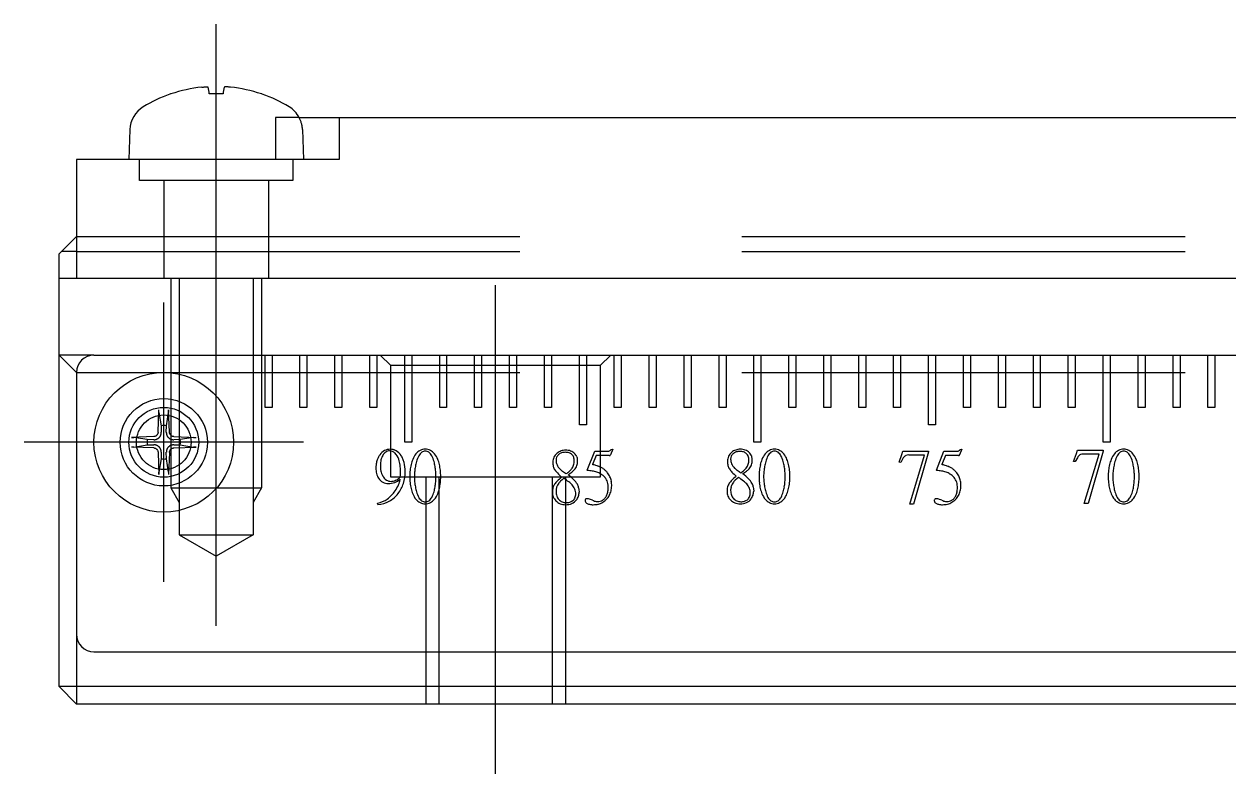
# Model space of a CAD drawing. Extents: x 1 to 398, y 0 to 247.
# Drawn here: x 123.47 to 157.97, y 83.87 to 105.35 of the extents above; entities that cross this region are included whole.
import ezdxf

# ---------------------------------------------------------------- set-up
doc = ezdxf.new("R2010")
doc.units = 0
doc.linetypes.add('CENTER', pattern=[50.8, 31.75, -6.35, 6.35, -6.35])
doc.linetypes.add('DASHED', pattern=[19.05, 12.7, -6.35])
doc.layers.get('0').update_dxf_attribs({"linetype": 'CONTINUOUS'})
doc.layers.add('CENTER', color=1, linetype='CENTER')

msp = doc.modelspace()

# ---------------------------------------------------------------- linework, layer by layer
at = {"color": 7, "linetype": 'CONTINUOUS'}
for p, q in [((128.554, 103.542), (128.571, 103.544)), ((128.571, 103.544), (128.588, 103.545)), ((128.588, 103.545), (128.605, 103.547)), ((128.605, 103.547), (128.622, 103.548)), ((128.622, 103.548), (128.63, 103.548)), ((128.63, 103.548), (128.638, 103.549)), ((128.638, 103.549), (128.646, 103.549)), ((128.646, 103.549), (128.653, 103.549)), ((128.653, 103.549), (128.66, 103.549)), ((128.66, 103.549), (128.667, 103.55)), ((128.667, 103.55), (128.674, 103.55)), ((128.674, 103.55), (128.68, 103.55)), ((128.68, 103.55), (128.686, 103.55)), ((128.686, 103.55), (128.691, 103.55)), ((128.691, 103.55), (128.697, 103.549)), ((128.697, 103.549), (128.702, 103.549)), ((128.702, 103.549), (128.707, 103.549)), ((128.707, 103.549), (128.711, 103.549)), ((128.711, 103.549), (128.715, 103.548)), ((128.715, 103.548), (128.719, 103.548)), ((129.215, 103.548), (129.211, 103.548)), ((129.219, 103.549), (129.215, 103.548)), ((129.224, 103.549), (129.219, 103.549)), ((129.229, 103.549), (129.224, 103.549)), ((129.234, 103.549), (129.229, 103.549)), ((129.239, 103.55), (129.234, 103.549)), ((129.245, 103.55), (129.239, 103.55)), ((129.25, 103.55), (129.245, 103.55)), ((129.257, 103.55), (129.25, 103.55)), ((129.263, 103.55), (129.257, 103.55)), ((129.27, 103.549), (129.263, 103.55)), ((129.277, 103.549), (129.27, 103.549)), ((129.285, 103.549), (129.277, 103.549)), ((129.292, 103.549), (129.285, 103.549)), ((129.3, 103.548), (129.292, 103.549)), ((129.308, 103.548), (129.3, 103.548)), ((129.325, 103.547), (129.308, 103.548)), ((129.342, 103.545), (129.325, 103.547)), ((129.359, 103.544), (129.342, 103.545)), ((129.376, 103.542), (129.359, 103.544)), ((127.672, 103.35), (127.671, 103.35)), ((129.162, 103.35), (128.768, 103.35)), ((130.259, 103.35), (130.259, 103.35)), ((131.345, 102.67), (199.465, 102.67)), ((132.485, 102.67), (132.485, 101.47)), ((126.495, 102.327), (126.465, 101.47)), ((132.485, 101.47), (124.965, 101.47)), ((124.965, 101.47), (124.965, 98.07)), ((124.465, 98.77), (124.965, 99.27)), ((124.465, 86.37), (124.465, 98.77)), ((124.965, 98.837), (124.532, 98.837)), ((124.465, 98.07), (199.465, 98.07)), ((125.465, 95.87), (124.465, 95.87)), ((124.465, 95.87), (124.965, 95.37)), ((125.465, 95.87), (207.135, 95.87)), ((130.365, 94.37), (130.365, 95.87)), ((130.565, 95.87), (130.565, 94.37)), ((131.365, 94.37), (131.365, 95.87)), ((131.565, 95.87), (131.565, 94.37)), ((132.365, 94.37), (132.365, 95.87)), ((132.565, 95.87), (132.565, 94.37)), ((133.365, 94.37), (133.365, 95.87)), ((133.565, 95.87), (133.565, 94.37)), ((134.365, 93.37), (134.365, 95.87)), ((134.565, 95.87), (134.565, 93.37)), ((135.365, 94.37), (135.365, 95.87)), ((135.565, 95.87), (135.565, 94.37)), ((136.365, 94.37), (136.365, 95.87)), ((136.565, 95.87), (136.565, 94.37)), ((137.365, 94.37), (137.365, 95.87)), ((137.565, 95.87), (137.565, 94.37)), ((138.365, 94.37), (138.365, 95.87)), ((138.565, 95.87), (138.565, 94.37)), ((139.365, 93.87), (139.365, 95.87)), ((139.565, 95.87), (139.565, 93.87)), ((140.365, 94.37), (140.365, 95.87)), ((140.565, 95.87), (140.565, 94.37)), ((141.365, 94.37), (141.365, 95.87)), ((141.565, 95.87), (141.565, 94.37)), ((142.365, 94.37), (142.365, 95.87)), ((142.565, 95.87), (142.565, 94.37)), ((143.365, 94.37), (143.365, 95.87)), ((143.565, 95.87), (143.565, 94.37)), ((144.365, 93.37), (144.365, 95.87)), ((144.565, 95.87), (144.565, 93.37)), ((145.365, 94.37), (145.365, 95.87)), ((145.565, 95.87), (145.565, 94.37)), ((146.365, 94.37), (146.365, 95.87)), ((146.565, 95.87), (146.565, 94.37)), ((147.365, 94.37), (147.365, 95.87)), ((147.565, 95.87), (147.565, 94.37)), ((148.365, 94.37), (148.365, 95.87)), ((148.565, 95.87), (148.565, 94.37)), ((149.365, 93.87), (149.365, 95.87)), ((149.565, 95.87), (149.565, 93.87)), ((150.365, 94.37), (150.365, 95.87)), ((150.565, 95.87), (150.565, 94.37)), ((151.365, 94.37), (151.365, 95.87)), ((151.565, 95.87), (151.565, 94.37)), ((152.365, 94.37), (152.365, 95.87)), ((152.565, 95.87), (152.565, 94.37)), ((153.365, 94.37), (153.365, 95.87)), ((153.565, 95.87), (153.565, 94.37)), ((154.365, 93.37), (154.365, 95.87)), ((154.565, 95.87), (154.565, 93.37)), ((155.365, 94.37), (155.365, 95.87)), ((155.565, 95.87), (155.565, 94.37)), ((156.365, 94.37), (156.365, 95.87)), ((156.565, 95.87), (156.565, 94.37)), ((157.365, 94.37), (157.365, 95.87)), ((157.565, 95.87), (157.565, 94.37)), ((124.965, 95.37), (124.965, 87.87)), ((127.302, 93.659), (127.327, 94.296)), ((127.326, 94.275), (127.327, 94.285)), ((127.326, 94.264), (127.326, 94.275)), ((127.326, 94.259), (127.326, 94.264)), ((127.326, 94.254), (127.326, 94.259)), ((127.327, 94.245), (127.326, 94.254)), ((127.327, 94.285), (127.327, 94.296)), ((127.327, 94.241), (127.327, 94.245)), ((127.327, 94.237), (127.327, 94.241)), ((127.327, 94.233), (127.327, 94.237)), ((127.327, 94.23), (127.327, 94.233)), ((127.328, 94.227), (127.327, 94.23)), ((127.328, 94.224), (127.328, 94.227)), ((127.328, 94.224), (127.388, 93.842)), ((127.542, 93.842), (127.602, 94.224)), ((127.603, 94.23), (127.602, 94.227)), ((127.602, 94.227), (127.602, 94.224)), ((127.603, 94.296), (127.603, 94.285)), ((127.628, 93.659), (127.603, 94.296)), ((127.603, 94.285), (127.604, 94.275)), ((127.604, 94.245), (127.603, 94.241)), ((127.603, 94.241), (127.603, 94.237)), ((127.603, 94.237), (127.603, 94.233)), ((127.603, 94.233), (127.603, 94.23)), ((127.604, 94.275), (127.604, 94.264)), ((127.604, 94.264), (127.604, 94.259)), ((127.604, 94.259), (127.604, 94.254)), ((127.604, 94.254), (127.604, 94.245)), ((130.565, 94.37), (130.365, 94.37)), ((131.565, 94.37), (131.365, 94.37)), ((132.565, 94.37), (132.365, 94.37)), ((133.565, 94.37), (133.365, 94.37)), ((135.565, 94.37), (135.365, 94.37)), ((136.565, 94.37), (136.365, 94.37)), ((137.565, 94.37), (137.365, 94.37)), ((138.565, 94.37), (138.365, 94.37)), ((140.565, 94.37), (140.365, 94.37)), ((141.565, 94.37), (141.365, 94.37)), ((142.565, 94.37), (142.365, 94.37)), ((143.565, 94.37), (143.365, 94.37)), ((145.565, 94.37), (145.365, 94.37)), ((146.565, 94.37), (146.365, 94.37)), ((147.565, 94.37), (147.365, 94.37)), ((148.565, 94.37), (148.365, 94.37)), ((150.565, 94.37), (150.365, 94.37)), ((151.565, 94.37), (151.365, 94.37)), ((152.565, 94.37), (152.365, 94.37)), ((153.565, 94.37), (153.365, 94.37)), ((155.565, 94.37), (155.365, 94.37)), ((156.565, 94.37), (156.365, 94.37)), ((157.565, 94.37), (157.365, 94.37)), ((127.388, 93.842), (127.392, 93.657)), ((127.538, 93.657), (127.542, 93.842)), ((139.565, 93.87), (139.365, 93.87)), ((149.565, 93.87), (149.365, 93.87)), ((127.176, 93.533), (126.539, 93.508)), ((126.539, 93.508), (126.55, 93.509)), ((126.55, 93.509), (126.56, 93.509)), ((126.56, 93.509), (126.571, 93.509)), ((126.571, 93.509), (126.576, 93.509)), ((126.576, 93.509), (126.581, 93.509)), ((126.581, 93.509), (126.59, 93.509)), ((126.59, 93.509), (126.594, 93.508)), ((126.594, 93.508), (126.598, 93.508)), ((126.598, 93.508), (126.602, 93.508)), ((126.602, 93.508), (126.605, 93.508)), ((126.605, 93.508), (126.608, 93.507)), ((126.608, 93.507), (126.611, 93.507)), ((126.993, 93.447), (126.611, 93.507)), ((127.188, 93.534), (127.176, 93.533)), ((127.2, 93.536), (127.188, 93.534)), ((127.212, 93.539), (127.2, 93.536)), ((127.224, 93.543), (127.212, 93.539)), ((127.235, 93.549), (127.224, 93.543)), ((127.246, 93.555), (127.235, 93.549)), ((127.255, 93.563), (127.246, 93.555)), ((127.264, 93.571), (127.255, 93.563)), ((127.272, 93.58), (127.264, 93.571)), ((127.28, 93.59), (127.272, 93.58)), ((127.286, 93.6), (127.28, 93.59)), ((127.292, 93.612), (127.286, 93.6)), ((127.296, 93.623), (127.292, 93.612)), ((127.299, 93.635), (127.296, 93.623)), ((127.302, 93.647), (127.299, 93.635)), ((127.302, 93.659), (127.302, 93.647)), ((127.629, 93.647), (127.628, 93.659)), ((127.631, 93.635), (127.629, 93.647)), ((127.634, 93.623), (127.631, 93.635)), ((127.638, 93.611), (127.634, 93.623)), ((127.644, 93.6), (127.638, 93.611)), ((127.65, 93.589), (127.644, 93.6)), ((127.658, 93.58), (127.65, 93.589)), ((127.666, 93.571), (127.658, 93.58)), ((127.675, 93.563), (127.666, 93.571)), ((127.685, 93.555), (127.675, 93.563)), ((127.695, 93.549), (127.685, 93.555)), ((127.706, 93.543), (127.695, 93.549)), ((127.718, 93.539), (127.706, 93.543)), ((127.73, 93.536), (127.718, 93.539)), ((127.742, 93.534), (127.73, 93.536)), ((127.754, 93.533), (127.742, 93.534)), ((127.754, 93.533), (128.391, 93.508)), ((128.319, 93.507), (127.937, 93.447)), ((128.319, 93.507), (128.322, 93.507)), ((128.322, 93.507), (128.325, 93.508)), ((128.325, 93.508), (128.328, 93.508)), ((128.328, 93.508), (128.332, 93.508)), ((128.332, 93.508), (128.336, 93.508)), ((128.336, 93.508), (128.34, 93.509)), ((128.34, 93.509), (128.349, 93.509)), ((128.349, 93.509), (128.354, 93.509)), ((128.354, 93.509), (128.359, 93.509)), ((128.359, 93.509), (128.37, 93.509)), ((128.37, 93.509), (128.38, 93.509)), ((128.38, 93.509), (128.391, 93.508)), ((126.55, 93.232), (126.539, 93.232)), ((127.176, 93.208), (126.539, 93.232)), ((126.56, 93.231), (126.55, 93.232)), ((126.571, 93.231), (126.56, 93.231)), ((126.576, 93.231), (126.571, 93.231)), ((126.581, 93.231), (126.576, 93.231)), ((126.59, 93.232), (126.581, 93.231)), ((126.594, 93.232), (126.59, 93.232)), ((126.598, 93.232), (126.594, 93.232)), ((126.602, 93.232), (126.598, 93.232)), ((126.605, 93.233), (126.602, 93.232)), ((126.608, 93.233), (126.605, 93.233)), ((126.611, 93.233), (126.608, 93.233)), ((126.611, 93.233), (126.993, 93.293)), ((127.178, 93.443), (126.993, 93.447)), ((126.993, 93.293), (127.178, 93.297)), ((127.176, 93.208), (127.188, 93.207)), ((127.188, 93.207), (127.2, 93.205)), ((127.2, 93.205), (127.212, 93.201)), ((127.212, 93.201), (127.224, 93.197)), ((127.224, 93.197), (127.235, 93.191)), ((127.235, 93.191), (127.245, 93.185)), ((127.245, 93.185), (127.255, 93.177)), ((127.255, 93.177), (127.264, 93.169)), ((127.264, 93.169), (127.272, 93.161)), ((127.272, 93.161), (127.28, 93.151)), ((127.28, 93.151), (127.286, 93.14)), ((127.644, 93.14), (127.65, 93.151)), ((127.65, 93.151), (127.658, 93.16)), ((127.658, 93.16), (127.666, 93.169)), ((127.666, 93.169), (127.675, 93.177)), ((127.675, 93.177), (127.684, 93.185)), ((127.684, 93.185), (127.695, 93.191)), ((127.695, 93.191), (127.706, 93.197)), ((127.706, 93.197), (127.718, 93.201)), ((127.718, 93.201), (127.73, 93.205)), ((127.73, 93.205), (127.742, 93.207)), ((127.742, 93.207), (127.754, 93.208)), ((127.937, 93.447), (127.752, 93.443)), ((127.752, 93.297), (127.937, 93.293)), ((127.754, 93.208), (128.391, 93.232)), ((127.937, 93.293), (128.319, 93.233)), ((128.322, 93.233), (128.319, 93.233)), ((128.325, 93.233), (128.322, 93.233)), ((128.328, 93.232), (128.325, 93.233)), ((128.332, 93.232), (128.328, 93.232)), ((128.336, 93.232), (128.332, 93.232)), ((128.34, 93.232), (128.336, 93.232)), ((128.349, 93.231), (128.34, 93.232)), ((128.354, 93.231), (128.349, 93.231)), ((128.359, 93.231), (128.354, 93.231)), ((128.37, 93.231), (128.359, 93.231)), ((128.38, 93.232), (128.37, 93.231)), ((128.391, 93.232), (128.38, 93.232)), ((134.565, 93.37), (134.365, 93.37)), ((140.321, 93.17), (140.254, 93.007)), ((140.276, 93.166), (140.321, 93.17)), ((144.565, 93.37), (144.365, 93.37)), ((150.321, 93.17), (150.254, 93.007)), ((150.276, 93.166), (150.321, 93.17)), ((154.565, 93.37), (154.365, 93.37)), ((127.286, 93.14), (127.292, 93.129)), ((127.292, 93.129), (127.296, 93.117)), ((127.296, 93.117), (127.299, 93.105)), ((127.299, 93.105), (127.302, 93.093)), ((127.302, 93.093), (127.302, 93.081)), ((127.302, 93.081), (127.327, 92.444)), ((127.388, 92.898), (127.328, 92.516)), ((127.392, 93.083), (127.388, 92.898)), ((127.542, 92.898), (127.538, 93.083)), ((127.602, 92.516), (127.542, 92.898)), ((127.628, 93.081), (127.603, 92.444)), ((127.628, 93.081), (127.629, 93.093)), ((127.629, 93.093), (127.631, 93.105)), ((127.631, 93.105), (127.634, 93.117)), ((127.634, 93.117), (127.638, 93.129)), ((127.638, 93.129), (127.644, 93.14)), ((139.294, 92.952), (139.299, 92.939)), ((139.299, 92.939), (139.304, 92.924)), ((139.591, 92.573), (139.805, 93.113)), ((139.85, 92.993), (139.74, 92.732)), ((139.805, 93.113), (140.178, 93.113)), ((140.221, 92.993), (139.85, 92.993)), ((144.294, 92.978), (144.299, 92.965)), ((144.299, 92.965), (144.304, 92.95)), ((148.519, 92.797), (148.603, 93.021)), ((148.629, 92.902), (148.566, 92.791)), ((148.603, 93.021), (148.631, 93.113)), ((148.631, 93.113), (149.361, 93.113)), ((149.251, 93.005), (148.799, 93.005)), ((148.825, 91.595), (149.251, 93.005)), ((149.361, 93.093), (148.937, 91.595)), ((149.361, 93.113), (149.361, 93.093)), ((149.591, 92.573), (149.805, 93.113)), ((149.85, 92.993), (149.74, 92.732)), ((149.805, 93.113), (150.178, 93.113)), ((150.221, 92.993), (149.85, 92.993)), ((153.519, 92.824), (153.603, 93.048)), ((153.566, 92.818), (153.519, 92.824)), ((153.629, 92.928), (153.566, 92.818)), ((153.603, 93.048), (153.631, 93.14)), ((153.631, 93.14), (154.361, 93.14)), ((154.251, 93.032), (153.799, 93.032)), ((153.825, 91.621), (154.251, 93.032)), ((154.361, 93.119), (153.937, 91.621)), ((154.361, 93.14), (154.361, 93.119)), ((127.326, 92.486), (127.327, 92.495)), ((127.326, 92.481), (127.326, 92.486)), ((127.326, 92.476), (127.326, 92.481)), ((127.326, 92.465), (127.326, 92.476)), ((127.327, 92.455), (127.326, 92.465)), ((127.327, 92.51), (127.328, 92.513)), ((127.327, 92.507), (127.327, 92.51)), ((127.327, 92.504), (127.327, 92.507)), ((127.327, 92.499), (127.327, 92.504)), ((127.327, 92.495), (127.327, 92.499)), ((127.328, 92.513), (127.328, 92.516)), ((127.602, 92.516), (127.602, 92.513)), ((127.602, 92.513), (127.603, 92.51)), ((127.603, 92.51), (127.603, 92.507)), ((127.603, 92.507), (127.603, 92.504)), ((127.603, 92.504), (127.603, 92.499)), ((127.603, 92.499), (127.604, 92.495)), ((127.604, 92.465), (127.603, 92.455)), ((127.604, 92.495), (127.604, 92.486)), ((127.604, 92.486), (127.604, 92.481)), ((127.604, 92.481), (127.604, 92.476)), ((127.604, 92.476), (127.604, 92.465)), ((134.245, 92.445), (134.245, 92.532)), ((148.566, 92.791), (148.519, 92.797)), ((127.327, 92.444), (127.327, 92.455)), ((127.603, 92.455), (127.603, 92.444)), ((134.237, 92.3), (134.231, 92.31)), ((138.873, 92.298), (138.829, 92.259)), ((138.919, 92.339), (138.873, 92.298)), ((143.873, 92.325), (143.829, 92.286)), ((143.919, 92.365), (143.873, 92.325)), ((139.345, 92.069), (139.354, 92.013)), ((139.354, 92.013), (139.357, 91.945)), ((144.345, 92.095), (144.354, 92.04)), ((144.354, 92.04), (144.357, 91.972)), ((133.597, 91.591), (133.587, 91.625)), ((139.092, 91.656), (139.134, 91.673)), ((139.134, 91.673), (139.176, 91.699)), ((144.092, 91.682), (144.134, 91.699)), ((144.134, 91.699), (144.176, 91.725)), ((148.937, 91.595), (148.825, 91.595)), ((153.937, 91.621), (153.825, 91.621)), ((124.965, 87.87), (124.965, 85.87)), ((125.465, 87.37), (323.465, 87.37)), ((124.965, 85.87), (124.465, 86.37)), ((324.465, 86.37), (124.465, 86.37)), ((323.965, 85.87), (124.965, 85.87))]:
    msp.add_line(p, q, dxfattribs=at)
at = {"color": 3, "linetype": 'DASHED'}
for p, q in [((130.665, 102.67), (130.665, 101.47)), ((131.345, 102.67), (130.665, 102.67)), ((131.435, 102.327), (131.465, 101.47)), ((126.765, 100.87), (126.765, 101.47)), ((131.165, 101.47), (131.165, 100.87)), ((131.165, 100.87), (126.765, 100.87)), ((127.465, 100.87), (127.465, 98.07)), ((130.465, 100.87), (130.465, 98.07)), ((124.965, 99.27), (323.965, 99.27)), ((124.965, 98.837), (323.965, 98.837)), ((127.665, 98.07), (127.665, 92.07)), ((127.909, 98.07), (127.909, 90.72)), ((130.022, 98.07), (130.022, 90.72)), ((130.265, 98.07), (130.265, 92.07)), ((133.965, 95.57), (133.665, 95.87)), ((139.965, 95.57), (133.965, 95.57)), ((133.965, 92.37), (133.965, 95.57)), ((140.265, 95.87), (139.965, 95.57)), ((139.965, 95.57), (139.965, 92.37)), ((124.965, 95.37), (323.965, 95.37)), ((139.965, 92.37), (133.965, 92.37)), ((134.965, 92.37), (134.965, 85.87)), ((135.344, 92.37), (135.344, 85.87)), ((138.586, 92.37), (138.586, 85.87)), ((138.965, 92.37), (138.965, 85.87)), ((127.665, 92.07), (130.265, 92.07)), ((127.665, 92.07), (127.909, 91.648)), ((130.265, 92.07), (130.022, 91.648)), ((127.909, 90.72), (130.022, 90.72)), ((127.909, 90.72), (128.965, 90.11)), ((130.022, 90.72), (128.965, 90.11))]:
    msp.add_line(p, q, dxfattribs=at)
at = {"color": 7, "linetype": 'CONTINUOUS'}
msp.add_circle((127.465, 93.37), 2, dxfattribs=at)
at = {"color": 3, "linetype": 'DASHED'}
for radius in [1.25, 1, 0.783]:
    msp.add_circle((127.465, 93.37), radius, dxfattribs=at)
at = {"color": 7, "linetype": 'CONTINUOUS'}
for centre, radius, start, end in [((128.961, 99.549), 4.014, 95.8139, 108.7375), ((128.707, 103.456), 0.0925, 80.2027, 82.2988), ((128.71, 103.477), 0.0714, 78.8944, 80.1615), ((128.712, 103.489), 0.0594, 77.5382, 78.8947), ((128.716, 103.504), 0.0439, 74.2492, 77.6324), ((128.72, 103.519), 0.0279, 69.7637, 74.2955), ((128.724, 103.53), 0.0164, 63.4146, 69.8518), ((128.728, 103.537), 0.00887, 53.9587, 63.5882), ((128.73, 103.54), 0.00452, 39.1878, 54.2259), ((128.732, 103.542), 0.00246, 16.7561, 39.2074), ((126.616, 103.064), 2.172, 7.5738, 12.7245), ((131.472, 103.032), 2.333, 167.3665, 172.1632), ((129.199, 103.542), 0.00246, 140.7926, 163.2439), ((129.2, 103.54), 0.00452, 125.7741, 140.8122), ((129.203, 103.537), 0.00887, 116.4118, 126.0413), ((129.206, 103.53), 0.0164, 110.1482, 116.5854), ((129.21, 103.519), 0.0279, 105.7045, 110.2363), ((129.215, 103.504), 0.0439, 102.3676, 105.7508), ((129.218, 103.489), 0.0594, 101.1053, 102.4618), ((129.22, 103.477), 0.0714, 99.8385, 101.1056), ((129.224, 103.456), 0.0925, 97.7012, 99.7973), ((128.971, 99.557), 4.006, 71.2477, 84.1926), ((128.965, 99.57), 4, 109.2989, 121.4697), ((127.671, 103.264), 0.086, 90, 109.2989), ((130.259, 103.268), 0.0826, 70.3003, 90.2005), ((128.965, 99.57), 4, 58.5303, 70.7011), ((127.294, 102.299), 0.8, 121.4697, 178), ((130.636, 102.299), 0.8, 27.6024, 58.5303), ((125.465, 95.37), 0.5, 90, 180), ((127.465, 93.37), 0.479, 80.6957, 99.3043), ((127.189, 93.647), 0.202, 308.7204, 314.9342), ((127.188, 93.646), 0.202, 315.0678, 321.2775), ((127.183, 93.651), 0.209, 321.2249, 327.3542), ((127.19, 93.646), 0.201, 327.3884, 333.7306), ((127.178, 93.652), 0.214, 333.7006, 339.428), ((127.186, 93.649), 0.206, 339.386, 345.0043), ((127.176, 93.652), 0.216, 345.0596, 350.4557), ((127.17, 93.653), 0.222, 350.4292, 355.7575), ((127.18, 93.652), 0.212, 355.7311, 1.3135), ((127.75, 93.652), 0.213, 178.6874, 184.268), ((127.76, 93.653), 0.222, 184.2424, 189.5709), ((127.754, 93.652), 0.216, 189.5456, 194.9391), ((127.744, 93.649), 0.206, 194.9953, 200.6145), ((127.752, 93.652), 0.214, 200.572, 206.2994), ((127.74, 93.646), 0.201, 206.2694, 212.6116), ((127.747, 93.651), 0.209, 212.6454, 218.7756), ((127.742, 93.646), 0.202, 218.7204, 224.9342), ((127.741, 93.647), 0.202, 225.0678, 231.2775), ((127.465, 93.37), 0.479, 170.6957, 189.3043), ((127.183, 93.656), 0.213, 268.6874, 274.268), ((127.183, 93.085), 0.212, 85.7311, 91.3135), ((127.182, 93.665), 0.222, 274.2424, 279.5709), ((127.182, 93.075), 0.222, 80.4292, 85.7575), ((127.183, 93.659), 0.216, 279.5456, 284.9391), ((127.183, 93.082), 0.216, 75.0596, 80.4557), ((127.186, 93.649), 0.206, 284.9953, 290.6145), ((127.186, 93.091), 0.206, 69.386, 75.0043), ((127.183, 93.657), 0.214, 290.572, 296.2994), ((127.183, 93.083), 0.214, 63.7006, 69.428), ((127.189, 93.645), 0.201, 296.2694, 302.6116), ((127.189, 93.095), 0.201, 57.3884, 63.7306), ((127.184, 93.652), 0.209, 302.6454, 308.7756), ((127.184, 93.088), 0.209, 51.2249, 57.3542), ((127.189, 93.093), 0.202, 45.0678, 51.2775), ((127.188, 93.094), 0.202, 38.7204, 44.9342), ((127.183, 93.089), 0.209, 32.6454, 38.7756), ((127.19, 93.094), 0.201, 26.2694, 32.6116), ((127.178, 93.088), 0.214, 20.572, 26.2994), ((127.186, 93.091), 0.206, 14.9953, 20.6145), ((127.744, 93.091), 0.206, 159.386, 165.0043), ((127.752, 93.088), 0.214, 153.7006, 159.428), ((127.74, 93.094), 0.201, 147.3884, 153.7306), ((127.747, 93.089), 0.209, 141.2249, 147.3542), ((127.742, 93.094), 0.202, 135.0678, 141.2775), ((127.741, 93.094), 0.202, 128.7204, 134.9342), ((127.746, 93.652), 0.209, 231.2249, 237.3542), ((127.746, 93.088), 0.209, 122.6454, 128.7756), ((127.741, 93.645), 0.201, 237.3884, 243.7306), ((127.741, 93.095), 0.201, 116.2694, 122.6116), ((127.747, 93.657), 0.214, 243.7006, 249.428), ((127.747, 93.083), 0.214, 110.572, 116.2994), ((127.744, 93.649), 0.206, 249.386, 255.0043), ((127.744, 93.091), 0.206, 104.9953, 110.6145), ((127.747, 93.659), 0.216, 255.0596, 260.4557), ((127.747, 93.081), 0.216, 99.5456, 104.9391), ((127.748, 93.665), 0.222, 260.4292, 265.7575), ((127.748, 93.075), 0.222, 94.2424, 99.5709), ((127.747, 93.655), 0.212, 265.7311, 271.3135), ((127.747, 93.085), 0.213, 88.6874, 94.268), ((127.465, 93.37), 0.479, 350.6957, 9.3043), ((133.944, 92.82), 0.35, 89.117, 117.2068), ((133.951, 92.817), 0.353, 76.2591, 90.1879), ((133.955, 92.84), 0.329, 71.7953, 76.0868), ((133.956, 92.841), 0.328, 66.7206, 71.7898), ((134.948, 92.838), 0.332, 89.2937, 115.4267), ((134.956, 92.837), 0.334, 64.6264, 90.6532), ((140.133, 93.285), 0.187, 307.1607, 320.255), ((143.966, 92.798), 0.372, 99.7919, 109.5233), ((143.973, 92.756), 0.414, 89.8631, 99.7334), ((143.979, 92.759), 0.411, 70.5365, 90.7388), ((144.948, 92.838), 0.332, 89.2937, 115.4267), ((144.956, 92.837), 0.334, 64.6264, 90.6532), ((150.133, 93.285), 0.187, 307.1607, 320.255), ((154.948, 92.838), 0.332, 89.2937, 115.4267), ((154.956, 92.837), 0.334, 64.6264, 90.6532), ((127.176, 93.088), 0.216, 9.5456, 14.9391), ((127.465, 93.37), 0.479, 260.6957, 279.3043), ((127.17, 93.087), 0.222, 4.2424, 9.5709), ((127.18, 93.088), 0.213, 358.6874, 4.268), ((127.76, 93.087), 0.222, 170.4292, 175.7575), ((127.75, 93.088), 0.212, 175.7311, 181.3135), ((127.754, 93.088), 0.216, 165.0596, 170.4557), ((134.22, 92.649), 0.679, 163.6455, 173.472), ((134.134, 92.674), 0.59, 154.4709, 163.5705), ((134.105, 92.687), 0.558, 143.9721, 154.426), ((133.964, 92.799), 0.378, 118.4868, 145.1141), ((134.35, 92.712), 0.684, 166.8808, 179.6772), ((134.169, 92.753), 0.498, 150.9549, 166.7867), ((133.984, 92.857), 0.286, 124.9463, 151.1128), ((133.927, 92.929), 0.194, 89.3949, 123.4131), ((133.933, 92.899), 0.224, 46.9973, 90.9527), ((133.952, 92.834), 0.337, 60.1891, 66.7019), ((133.776, 92.759), 0.434, 16.6015, 44.5133), ((133.895, 92.75), 0.438, 33.6721, 59.1118), ((133.271, 92.575), 0.971, 8.4122, 18.4994), ((133.763, 92.654), 0.601, 23.3819, 34.3527), ((133.67, 92.614), 0.702, 14.6844, 23.3761), ((135.642, 92.473), 1.125, 158.7761, 166.7628), ((135.19, 92.645), 0.642, 141.8067, 158.4258), ((136.15, 92.4), 1.507, 163.9788, 169.4048), ((134.966, 92.817), 0.359, 116.5466, 141.2478), ((135.475, 92.612), 0.8, 152.3497, 165.2539), ((135.04, 92.841), 0.308, 128.0346, 152.5067), ((134.952, 92.946), 0.171, 89.8353, 126.5002), ((134.953, 92.945), 0.173, 53.6842, 90.279), ((134.868, 92.843), 0.305, 27.3429, 52.1158), ((134.94, 92.819), 0.356, 38.658, 63.5476), ((134.453, 92.625), 0.774, 14.2709, 27.586), ((133.749, 92.409), 1.51, 10.2609, 15.6321), ((134.727, 92.652), 0.627, 21.378, 38.3895), ((134.313, 92.486), 1.073, 13.2882, 21.5696), ((138.93, 92.806), 0.325, 154.9444, 180.782), ((138.924, 92.802), 0.321, 127.7702, 153.9056), ((138.887, 92.863), 0.19, 154.6471, 180.2952), ((139.027, 92.861), 0.33, 179.77, 204.0074), ((138.927, 92.841), 0.236, 131.6608, 153.8286), ((138.97, 92.766), 0.378, 109.7521, 129.9021), ((138.938, 92.824), 0.256, 108.8575, 130.9274), ((138.966, 92.771), 0.372, 99.7919, 109.5233), ((138.956, 92.764), 0.319, 89.3262, 108.4181), ((138.973, 92.73), 0.414, 89.8631, 99.7334), ((138.964, 92.745), 0.338, 71.8313, 90.796), ((138.979, 92.733), 0.411, 70.5365, 90.7388), ((138.993, 92.837), 0.241, 47.6033, 71.3762), ((139.006, 92.818), 0.322, 46.1033, 69.9326), ((138.997, 92.86), 0.222, 20.5738, 44.3195), ((138.818, 92.839), 0.403, 342.1592, 0.418), ((138.946, 92.845), 0.274, 359.3613, 19.8582), ((139.024, 92.842), 0.292, 22.0762, 45.4409), ((138.943, 92.829), 0.373, 340.0391, 0.4561), ((139.011, 92.84), 0.305, 9.8383, 16.0695), ((138.968, 92.833), 0.348, 359.8192, 9.7284), ((140.178, 93.216), 0.103, 269.9573, 289.456), ((140.171, 93.235), 0.123, 289.8018, 307.0841), ((140.222, 93.066), 0.0733, 269.1351, 281.9708), ((140.232, 93.022), 0.0281, 281.4538, 305.805), ((140.239, 93.011), 0.0151, 307.0574, 344.0647), ((143.93, 92.832), 0.325, 154.9444, 180.782), ((144.087, 92.823), 0.482, 179.4391, 193.9805), ((143.924, 92.829), 0.321, 127.7702, 153.9056), ((143.887, 92.89), 0.19, 154.6471, 180.2952), ((144.027, 92.888), 0.33, 179.77, 204.0074), ((143.927, 92.867), 0.236, 131.6608, 153.8286), ((143.97, 92.793), 0.378, 109.7521, 129.9021), ((143.938, 92.85), 0.256, 108.8575, 130.9274), ((143.956, 92.79), 0.319, 89.3262, 108.4181), ((143.964, 92.771), 0.338, 71.8313, 90.796), ((143.993, 92.864), 0.241, 47.6033, 71.3762), ((144.006, 92.845), 0.322, 46.1033, 69.9326), ((143.997, 92.887), 0.222, 20.5738, 44.3195), ((143.818, 92.866), 0.403, 342.1592, 0.418), ((143.946, 92.872), 0.274, 359.3613, 19.8582), ((144.024, 92.868), 0.292, 22.0762, 45.4409), ((143.943, 92.855), 0.373, 340.0391, 0.4561), ((144.011, 92.866), 0.305, 9.8383, 16.0695), ((143.968, 92.859), 0.348, 359.8192, 9.7284), ((145.642, 92.473), 1.125, 158.7761, 166.7628), ((145.19, 92.645), 0.642, 141.8067, 158.4258), ((146.15, 92.4), 1.507, 163.9788, 169.4048), ((144.966, 92.817), 0.359, 116.5466, 141.2478), ((145.475, 92.612), 0.8, 152.3497, 165.2539), ((145.04, 92.841), 0.308, 128.0346, 152.5067), ((144.952, 92.946), 0.171, 89.8353, 126.5002), ((144.953, 92.945), 0.173, 53.6842, 90.279), ((144.868, 92.843), 0.305, 27.3429, 52.1158), ((144.94, 92.819), 0.356, 38.658, 63.5476), ((144.453, 92.625), 0.774, 14.2709, 27.586), ((143.749, 92.409), 1.51, 10.2609, 15.6321), ((144.727, 92.652), 0.627, 21.378, 38.3895), ((144.313, 92.486), 1.073, 13.2882, 21.5696), ((149.694, 92.301), 1.223, 148.2936, 150.5944), ((148.783, 92.834), 0.169, 112.9378, 139.4486), ((148.795, 92.797), 0.209, 89.0137, 112.0966), ((150.178, 93.216), 0.103, 269.9573, 289.456), ((150.171, 93.235), 0.123, 289.8018, 307.0841), ((150.222, 93.066), 0.0733, 269.1351, 281.9708), ((150.232, 93.022), 0.0281, 281.4538, 305.805), ((150.239, 93.011), 0.0151, 307.0574, 344.0647), ((154.694, 92.328), 1.223, 148.2936, 150.5944), ((153.783, 92.86), 0.169, 112.9378, 139.4486), ((153.795, 92.823), 0.209, 89.0137, 112.0966), ((155.642, 92.473), 1.125, 158.7761, 166.7628), ((155.19, 92.645), 0.642, 141.8067, 158.4258), ((156.15, 92.4), 1.507, 163.9788, 169.4048), ((154.966, 92.817), 0.359, 116.5466, 141.2478), ((155.475, 92.612), 0.8, 152.3497, 165.2539), ((155.04, 92.841), 0.308, 128.0346, 152.5067), ((154.952, 92.946), 0.171, 89.8353, 126.5002), ((154.953, 92.945), 0.173, 53.6842, 90.279), ((154.868, 92.843), 0.305, 27.3429, 52.1158), ((154.94, 92.819), 0.356, 38.658, 63.5476), ((154.453, 92.625), 0.774, 14.2709, 27.586), ((153.749, 92.409), 1.51, 10.2609, 15.6321), ((154.727, 92.652), 0.627, 21.378, 38.3895), ((154.313, 92.486), 1.073, 13.2882, 21.5696), ((134.367, 92.632), 0.827, 173.4134, 180.1084), ((134.152, 92.625), 0.613, 179.5734, 194.4484), ((134.022, 92.594), 0.479, 194.6616, 212.208), ((134.409, 92.702), 0.743, 178.9768, 192.0672), ((134.211, 92.661), 0.541, 192.2011, 208.4186), ((133.012, 92.536), 1.233, 359.8084, 8.4078), ((133.259, 92.528), 1.121, 342.65, 0.5206), ((133.385, 92.549), 0.994, 359.4037, 14.1364), ((136.156, 92.393), 1.646, 173.9099, 180.1105), ((135.85, 92.425), 1.338, 166.7882, 173.9019), ((136.235, 92.39), 1.593, 174.795, 180.0242), ((136.172, 92.396), 1.529, 169.4141, 174.7865), ((133.693, 92.399), 1.566, 5.0093, 10.2518), ((133.595, 92.39), 1.665, 359.9697, 5.0017), ((134.073, 92.43), 1.32, 6.0471, 13.2628), ((133.721, 92.393), 1.674, 359.8807, 6.0387), ((139.087, 92.797), 0.482, 179.4391, 193.9805), ((138.942, 92.761), 0.333, 194.0911, 212.7331), ((139.212, 92.945), 0.659, 213.5345, 223.6279), ((139.094, 92.896), 0.406, 204.687, 225.7481), ((140.306, 93.965), 2.155, 223.1783, 227.7766), ((139.239, 93.031), 0.604, 224.8459, 234.0818), ((139.721, 93.687), 1.418, 233.8271, 239.0438), ((138.32, 93.409), 1.154, 305.655, 311.3463), ((138.488, 93.364), 1.076, 300.9238, 307.9332), ((138.65, 93.028), 0.65, 311.6017, 315.6398), ((138.815, 92.868), 0.42, 315.5712, 321.3378), ((138.847, 92.832), 0.373, 322.567, 341.7848), ((138.811, 92.952), 0.553, 307.7634, 318.7178), ((138.94, 92.833), 0.377, 319.3827, 339.5968), ((139.599, 92.564), 0.0092, 167.2044, 192.7956), ((139.637, 92.557), 0.0479, 160.8609, 169.2763), ((139.591, 92.563), 0.00178, 193.6323, 272.6279), ((139.568, 91.54), 1.021, 80.4715, 88.6731), ((139.608, 91.781), 0.776, 70.6148, 80.4628), ((139.231, 90.595), 2.197, 73.9631, 76.5892), ((139.517, 91.588), 1.163, 70.0124, 74.0248), ((139.655, 91.917), 0.633, 59.2808, 70.5721), ((139.735, 92.183), 0.53, 63.3872, 70.1611), ((139.742, 92.171), 0.538, 55.5472, 64.6615), ((139.748, 92.066), 0.458, 39.8178, 59.7095), ((139.731, 92.154), 0.558, 46.6126, 55.5054), ((139.687, 92.109), 0.62, 38.2978, 46.5808), ((139.746, 92.16), 0.543, 24.2446, 37.8899), ((143.942, 92.787), 0.333, 194.0911, 212.7331), ((144.212, 92.972), 0.659, 213.5345, 223.6279), ((144.094, 92.923), 0.406, 204.687, 225.7481), ((145.306, 93.992), 2.155, 223.1783, 227.7766), ((144.239, 93.058), 0.604, 224.8459, 234.0818), ((144.721, 93.713), 1.418, 233.8271, 239.0438), ((143.32, 93.435), 1.154, 305.655, 311.3463), ((143.488, 93.39), 1.076, 300.9238, 307.9332), ((143.131, 91.239), 1.529, 45.2063, 53.447), ((143.65, 93.055), 0.65, 311.6017, 315.6398), ((143.815, 92.894), 0.42, 315.5712, 321.3378), ((143.847, 92.859), 0.373, 322.567, 341.7848), ((143.811, 92.979), 0.553, 307.7634, 318.7178), ((143.94, 92.859), 0.377, 319.3827, 339.5968), ((146.156, 92.393), 1.646, 173.9099, 180.1105), ((145.85, 92.425), 1.338, 166.7882, 173.9019), ((146.235, 92.39), 1.593, 174.795, 180.0242), ((146.172, 92.396), 1.529, 169.4141, 174.7865), ((143.693, 92.399), 1.566, 5.0093, 10.2518), ((143.595, 92.39), 1.665, 359.9697, 5.0017), ((144.073, 92.43), 1.32, 6.0471, 13.2628), ((143.721, 92.393), 1.674, 359.8807, 6.0387), ((149.599, 92.564), 0.0092, 167.2044, 192.7956), ((149.637, 92.557), 0.0479, 160.8609, 169.2763), ((149.591, 92.563), 0.00178, 193.6323, 272.6279), ((149.568, 91.54), 1.021, 80.4715, 88.6731), ((149.608, 91.781), 0.776, 70.6148, 80.4628), ((149.231, 90.595), 2.197, 73.9631, 76.5892), ((149.517, 91.588), 1.163, 70.0124, 74.0248), ((149.655, 91.917), 0.633, 59.2808, 70.5721), ((149.735, 92.183), 0.53, 63.3872, 70.1611), ((149.742, 92.171), 0.538, 55.5472, 64.6615), ((149.748, 92.066), 0.458, 39.8178, 59.7095), ((149.731, 92.154), 0.558, 46.6126, 55.5054), ((149.687, 92.109), 0.62, 38.2978, 46.5808), ((149.746, 92.16), 0.543, 24.2446, 37.8899), ((156.156, 92.393), 1.646, 173.9099, 180.1105), ((155.85, 92.425), 1.338, 166.7882, 173.9019), ((156.235, 92.39), 1.593, 174.795, 180.0242), ((156.172, 92.396), 1.529, 169.4141, 174.7865), ((153.693, 92.399), 1.566, 5.0093, 10.2518), ((153.595, 92.39), 1.665, 359.9697, 5.0017), ((154.073, 92.43), 1.32, 6.0471, 13.2628), ((153.721, 92.393), 1.674, 359.8807, 6.0387), ((133.893, 92.506), 0.323, 211.3177, 240.4608), ((133.886, 92.514), 0.326, 242.1396, 271.092), ((134.008, 92.544), 0.306, 207.138, 236.4729), ((133.97, 92.501), 0.25, 238.2781, 271.7807), ((133.899, 92.738), 0.55, 269.317, 289.2034), ((133.974, 92.484), 0.233, 271.027, 285.2332), ((133.91, 92.724), 0.481, 285.0586, 293.8215), ((133.931, 92.634), 0.441, 289.771, 312.8373), ((133.056, 92.684), 1.251, 325.5992, 334.6543), ((133.962, 92.661), 0.404, 290.6892, 300.5625), ((134.076, 92.469), 0.18, 300.2743, 317.2177), ((133.423, 92.483), 0.95, 322.3509, 342.2973), ((133.594, 92.431), 0.656, 334.5412, 348.4728), ((134.166, 92.407), 0.0735, 304.9506, 341.3096), ((134.07, 92.44), 0.175, 341.2919, 1.6466), ((136.188, 92.386), 1.678, 179.881, 186.0309), ((135.845, 92.35), 1.334, 186.0315, 193.2001), ((136.38, 92.388), 1.738, 179.9442, 184.9832), ((136.182, 92.371), 1.539, 184.9857, 190.449), ((133.695, 92.368), 1.564, 349.8375, 355.1847), ((133.469, 92.388), 1.791, 355.1774, 0.0578), ((134.07, 92.347), 1.322, 346.768, 354.0003), ((133.705, 92.386), 1.69, 353.9893, 0.1283), ((138.943, 91.981), 0.344, 146.7405, 165.8542), ((139.162, 91.808), 0.622, 133.751, 144.4456), ((139.06, 91.977), 0.362, 152.3978, 167.1524), ((140.061, 90.892), 1.906, 129.1565, 134.2256), ((139.025, 92.005), 0.318, 141.5213, 153.9274), ((139.128, 91.924), 0.449, 131.6808, 141.5312), ((137.377, 90.03), 2.776, 52.5179, 56.2568), ((138.131, 91.213), 1.529, 45.2063, 53.447), ((138.558, 91.562), 0.842, 44.6153, 52.877), ((138.852, 91.875), 0.413, 21.9947, 42.3968), ((138.774, 91.853), 0.621, 30.606, 45.6479), ((138.976, 91.992), 0.377, 11.7889, 28.1773), ((139.793, 92.109), 0.395, 17.3246, 39.2769), ((139.679, 92.077), 0.514, 358.4839, 16.8828), ((139.721, 92.15), 0.57, 10.8892, 24.1023), ((139.653, 92.133), 0.639, 345.7632, 358.7145), ((139.598, 92.128), 0.694, 359.2215, 10.7983), ((143.943, 92.008), 0.344, 146.7405, 165.8542), ((144.162, 91.834), 0.622, 133.751, 144.4456), ((144.06, 92.004), 0.362, 152.3978, 167.1524), ((145.061, 90.918), 1.906, 129.1565, 134.2256), ((144.025, 92.032), 0.318, 141.5213, 153.9274), ((144.128, 91.95), 0.449, 131.6808, 141.5312), ((142.377, 90.057), 2.776, 52.5179, 56.2568), ((143.558, 91.588), 0.842, 44.6153, 52.877), ((143.852, 91.901), 0.413, 21.9947, 42.3968), ((143.774, 91.88), 0.621, 30.606, 45.6479), ((143.976, 92.018), 0.377, 11.7889, 28.1773), ((146.188, 92.386), 1.678, 179.881, 186.0309), ((145.845, 92.35), 1.334, 186.0315, 193.2001), ((146.38, 92.388), 1.738, 179.9442, 184.9832), ((146.182, 92.371), 1.539, 184.9857, 190.449), ((143.695, 92.368), 1.564, 349.8375, 355.1847), ((143.469, 92.388), 1.791, 355.1774, 0.0578), ((144.07, 92.347), 1.322, 346.768, 354.0003), ((143.705, 92.386), 1.69, 353.9893, 0.1283), ((149.793, 92.109), 0.395, 17.3246, 39.2769), ((149.679, 92.077), 0.514, 358.4839, 16.8828), ((149.721, 92.15), 0.57, 10.8892, 24.1023), ((149.653, 92.133), 0.639, 345.7632, 358.7145), ((149.598, 92.128), 0.694, 359.2215, 10.7983), ((156.188, 92.386), 1.678, 179.881, 186.0309), ((155.845, 92.35), 1.334, 186.0315, 193.2001), ((156.38, 92.388), 1.738, 179.9442, 184.9832), ((156.182, 92.371), 1.539, 184.9857, 190.449), ((153.695, 92.368), 1.564, 349.8375, 355.1847), ((153.469, 92.388), 1.791, 355.1774, 0.0578), ((154.07, 92.347), 1.322, 346.768, 354.0003), ((153.705, 92.386), 1.69, 353.9893, 0.1283), ((133.346, 92.466), 0.888, 305.7577, 326.6746), ((133.532, 92.391), 0.808, 298.7448, 322.7779), ((135.611, 92.295), 1.093, 193.2098, 201.3991), ((135.168, 92.122), 0.617, 201.4624, 218.6555), ((136.041, 92.345), 1.395, 190.4551, 196.2875), ((135.392, 92.133), 0.713, 194.5816, 208.6061), ((135.024, 91.929), 0.293, 208.0577, 233.3426), ((134.882, 91.928), 0.291, 306.7157, 332.2786), ((134.503, 92.133), 0.722, 331.8651, 345.7722), ((133.853, 92.34), 1.404, 344.0998, 349.8418), ((134.738, 92.121), 0.615, 321.322, 338.56), ((134.318, 92.289), 1.067, 338.4257, 346.7665), ((139.111, 91.94), 0.517, 166.0165, 180.5638), ((138.943, 91.932), 0.349, 179.4401, 201.3665), ((138.935, 91.932), 0.341, 202.0117, 224.2596), ((139.133, 91.962), 0.436, 167.2747, 180.3056), ((139.074, 91.955), 0.377, 179.2436, 199.1665), ((138.988, 91.928), 0.287, 199.7438, 223.6958), ((139.038, 91.872), 0.222, 308.4855, 335.7645), ((138.894, 91.894), 0.367, 10.2639, 21.5806), ((138.997, 91.885), 0.264, 336.7493, 1.0431), ((138.872, 91.891), 0.389, 359.9045, 10.1933), ((138.985, 91.947), 0.373, 322.6363, 341.1901), ((138.988, 91.943), 0.369, 341.5921, 0.2851), ((139.846, 91.985), 0.332, 316.8732, 333.9198), ((139.737, 92.118), 0.556, 316.7918, 331.0148), ((139.756, 92.028), 0.433, 334.0754, 348.3685), ((139.541, 92.072), 0.651, 348.3503, 359.2247), ((139.746, 92.11), 0.544, 331.19, 345.6305), ((144.111, 91.967), 0.517, 166.0165, 180.5638), ((143.943, 91.958), 0.349, 179.4401, 201.3665), ((143.935, 91.959), 0.341, 202.0117, 224.2596), ((144.133, 91.988), 0.436, 167.2747, 180.3056), ((144.074, 91.981), 0.377, 179.2436, 199.1665), ((143.988, 91.954), 0.287, 199.7438, 223.6958), ((144.038, 91.899), 0.222, 308.4855, 335.7645), ((143.894, 91.921), 0.367, 10.2639, 21.5806), ((143.997, 91.912), 0.264, 336.7493, 1.0431), ((143.872, 91.917), 0.389, 359.9045, 10.1933), ((143.985, 91.974), 0.373, 322.6363, 341.1901), ((143.988, 91.97), 0.369, 341.5921, 0.2851), ((145.611, 92.295), 1.093, 193.2098, 201.3991), ((145.168, 92.122), 0.617, 201.4624, 218.6555), ((146.041, 92.345), 1.395, 190.4551, 196.2875), ((145.392, 92.133), 0.713, 194.5816, 208.6061), ((145.024, 91.929), 0.293, 208.0577, 233.3426), ((144.882, 91.928), 0.291, 306.7157, 332.2786), ((144.503, 92.133), 0.722, 331.8651, 345.7722), ((143.853, 92.34), 1.404, 344.0998, 349.8418), ((144.738, 92.121), 0.615, 321.322, 338.56), ((144.318, 92.289), 1.067, 338.4257, 346.7665), ((149.846, 91.985), 0.332, 316.8732, 333.9198), ((149.737, 92.118), 0.556, 316.7918, 331.0148), ((149.756, 92.028), 0.433, 334.0754, 348.3685), ((149.541, 92.072), 0.651, 348.3503, 359.2247), ((149.746, 92.11), 0.544, 331.19, 345.6305), ((155.611, 92.295), 1.093, 193.2098, 201.3991), ((155.168, 92.122), 0.617, 201.4624, 218.6555), ((156.041, 92.345), 1.395, 190.4551, 196.2875), ((155.392, 92.133), 0.713, 194.5816, 208.6061), ((155.024, 91.929), 0.293, 208.0577, 233.3426), ((154.882, 91.928), 0.291, 306.7157, 332.2786), ((154.503, 92.133), 0.722, 331.8651, 345.7722), ((153.853, 92.34), 1.404, 344.0998, 349.8418), ((154.738, 92.121), 0.615, 321.322, 338.56), ((154.318, 92.289), 1.067, 338.4257, 346.7665), ((133.44, 92.348), 0.738, 281.4401, 305.1343), ((133.542, 92.399), 0.811, 273.8917, 297.8801), ((134.963, 91.96), 0.356, 218.8739, 243.7271), ((134.948, 91.945), 0.336, 244.7936, 270.6548), ((134.951, 91.839), 0.177, 234.7577, 270.348), ((134.953, 91.84), 0.178, 269.5975, 305.2384), ((134.956, 91.943), 0.334, 269.2919, 295.2597), ((134.941, 91.96), 0.356, 296.2729, 321.1261), ((138.942, 91.93), 0.344, 223.0445, 247.9384), ((138.976, 91.909), 0.266, 222.5321, 247.4003), ((138.962, 91.994), 0.411, 248.7123, 270.7775), ((138.988, 91.949), 0.307, 248.221, 270.7784), ((138.978, 92.032), 0.45, 268.7251, 292.6679), ((138.995, 91.976), 0.334, 269.4489, 286.8113), ((139.021, 91.914), 0.324, 293.6557, 323.4453), ((139.601, 91.697), 0.0728, 156.281, 181.8872), ((139.603, 91.694), 0.0745, 179.7689, 184.4732), ((139.564, 91.691), 0.0361, 184.316, 191.9442), ((139.544, 91.687), 0.015, 191.5786, 205.2913), ((139.639, 91.723), 0.117, 201.5057, 219.093), ((139.571, 91.709), 0.0408, 117.1293, 154.954), ((139.648, 91.732), 0.13, 219.3474, 234.6593), ((139.581, 91.686), 0.066, 88.0277, 115.4071), ((139.695, 91.807), 0.218, 236.1652, 258.5243), ((139.582, 91.494), 0.257, 79.2315, 89.6241), ((139.555, 91.354), 0.4, 71.5675, 79.3119), ((139.758, 92.103), 0.521, 258.2451, 270.7659), ((139.487, 91.146), 0.62, 65.85, 71.6275), ((140.026, 92.347), 0.698, 245.8334, 250.8777), ((139.768, 92.164), 0.581, 269.6263, 283.9812), ((139.927, 92.06), 0.394, 250.7805, 258.1713), ((139.889, 91.878), 0.208, 257.9993, 269.3203), ((139.883, 91.966), 0.295, 270.7211, 285.4421), ((139.792, 92.062), 0.477, 284.1459, 300.5209), ((139.889, 91.94), 0.269, 285.6366, 301.3182), ((139.871, 91.969), 0.303, 301.5113, 315.9675), ((139.782, 92.075), 0.493, 300.7739, 316.7817), ((143.942, 91.956), 0.344, 223.0445, 247.9384), ((143.976, 91.935), 0.266, 222.5321, 247.4003), ((143.962, 92.02), 0.411, 248.7123, 270.7775), ((143.988, 91.975), 0.307, 248.221, 270.7784), ((143.978, 92.059), 0.45, 268.7251, 292.6679), ((143.995, 92.002), 0.334, 269.4489, 286.8113), ((144.021, 91.941), 0.324, 293.6557, 323.4453), ((144.963, 91.96), 0.356, 218.8739, 243.7271), ((144.948, 91.945), 0.336, 244.7936, 270.6548), ((144.951, 91.839), 0.177, 234.7577, 270.348), ((144.953, 91.84), 0.178, 269.5975, 305.2384), ((144.956, 91.943), 0.334, 269.2919, 295.2597), ((144.941, 91.96), 0.356, 296.2729, 321.1261), ((149.601, 91.697), 0.0728, 156.281, 181.8872), ((149.603, 91.694), 0.0745, 179.7689, 184.4732), ((149.564, 91.691), 0.0361, 184.316, 191.9442), ((149.544, 91.687), 0.015, 191.5786, 205.2913), ((149.639, 91.723), 0.117, 201.5057, 219.093), ((149.571, 91.709), 0.0408, 117.1293, 154.954), ((149.648, 91.732), 0.13, 219.3474, 234.6593), ((149.581, 91.686), 0.066, 88.0277, 115.4071), ((149.695, 91.807), 0.218, 236.1652, 258.5243), ((149.582, 91.494), 0.257, 79.2315, 89.6241), ((149.555, 91.354), 0.4, 71.5675, 79.3119), ((149.758, 92.103), 0.521, 258.2451, 270.7659), ((149.487, 91.146), 0.62, 65.85, 71.6275), ((150.026, 92.347), 0.698, 245.8334, 250.8777), ((149.768, 92.164), 0.581, 269.6263, 283.9812), ((149.927, 92.06), 0.394, 250.7805, 258.1713), ((149.889, 91.878), 0.208, 257.9993, 269.3203), ((149.883, 91.966), 0.295, 270.7211, 285.4421), ((149.792, 92.062), 0.477, 284.1459, 300.5209), ((149.889, 91.94), 0.269, 285.6366, 301.3182), ((149.871, 91.969), 0.303, 301.5113, 315.9675), ((149.782, 92.075), 0.493, 300.7739, 316.7817), ((154.963, 91.96), 0.356, 218.8739, 243.7271), ((154.948, 91.945), 0.336, 244.7936, 270.6548), ((154.951, 91.839), 0.177, 234.7577, 270.348), ((154.953, 91.84), 0.178, 269.5975, 305.2384), ((154.956, 91.943), 0.334, 269.2919, 295.2597), ((154.941, 91.96), 0.356, 296.2729, 321.1261), ((125.465, 87.87), 0.5, 180, 270)]:
    msp.add_arc(centre, radius, start, end, dxfattribs=at)
at = {"color": 3, "linetype": 'DASHED'}
msp.add_arc((130.636, 102.299), 0.8, 2, 27.6024, dxfattribs=at)
at = {"layer": 'CENTER', "color": 1, "linetype": 'CENTER'}
for p, q in [((128.965, 96.1), (128.965, 105.35)), ((128.965, 88.11), (128.965, 100.07)), ((136.965, 83.87), (136.965, 97.87)), ((127.465, 89.37), (127.465, 97.37)), ((131.465, 93.37), (123.465, 93.37))]:
    msp.add_line(p, q, dxfattribs=at)

doc.saveas('drawing.dxf')
